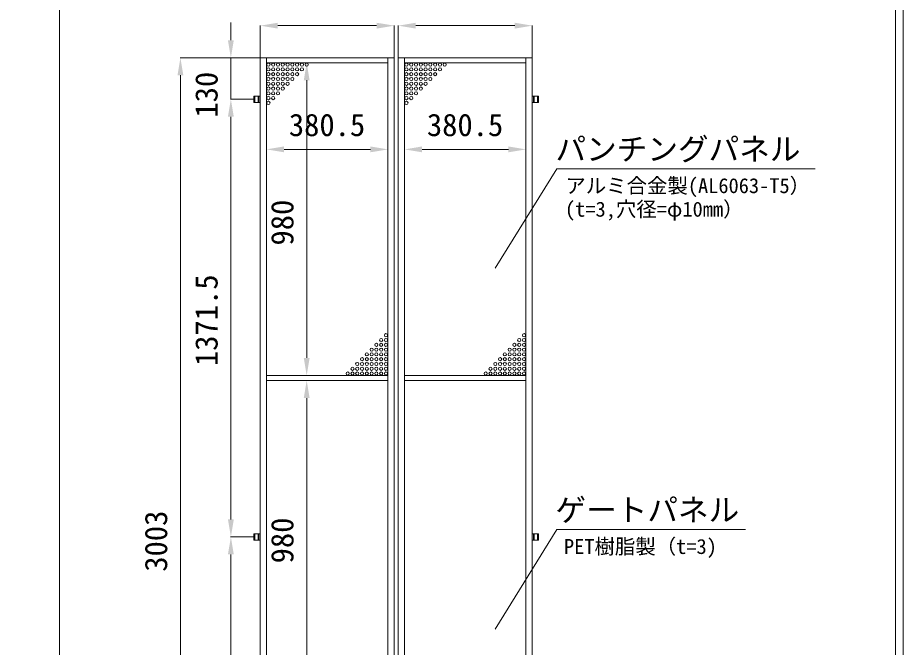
# Model space of a CAD drawing. Units: millimetres, scale not verified. Extents: x 35020 to 55145, y -14438 to 14438.
# Drawn here: x 52369 to 55145, y -8686 to -6714 of the extents above; entities that cross this region are included whole.
import ezdxf
from ezdxf.enums import TextEntityAlignment as Align

# ---------------------------------------------------------------- set-up
doc = ezdxf.new("R2010")
doc.units = ezdxf.units.MM
doc.header["$LTSCALE"] = 38
doc.linetypes.add('DASHED1', pattern=[1.8, 1.2, -0.6])
for name, color, linetype, lineweight in [('0-2_ACCG-3018', 7, 'Continuous', 18), ('0-A_図面枠', 7, 'Continuous', 18), ('0-B_寸法', 3, 'Continuous', 18), ('1-6_標準ﾊﾟﾈﾙ', 7, 'Continuous', 18), ('1-8_文字', 7, 'Continuous', 18)]:
    doc.layers.add(name, color=color, linetype=linetype, lineweight=lineweight)
doc.styles.add('ＭＳ ゴシック', font='')
doc.styles.get('ＭＳ ゴシック').set_extended_font_data('MS Gothic')

msp = doc.modelspace()

# ---------------------------------------------------------------- linework, layer by layer
at = {"layer": '0-2_ACCG-3018'}
for centre in [(53154.7, -6860.55), (53169.7, -6860.55), (53184.7, -6860.55), (53199.7, -6860.55), (53214.7, -6860.55), (53229.7, -6860.55), (53244.7, -6860.55), (53259.7, -6860.55), (53274.7, -6860.55), (53587.4, -6860.55), (53602.4, -6860.55), (53617.4, -6860.55), (53632.4, -6860.55), (53647.4, -6860.55), (53662.4, -6860.55), (53677.4, -6860.55), (53692.4, -6860.55), (53707.4, -6860.55), (53154.7, -6875.55), (53169.7, -6875.55), (53184.7, -6875.55), (53199.7, -6875.55), (53214.7, -6875.55), (53229.7, -6875.55), (53244.7, -6875.55), (53259.7, -6875.55), (53587.4, -6875.55), (53602.4, -6875.55), (53617.4, -6875.55), (53632.4, -6875.55), (53647.4, -6875.55), (53662.4, -6875.55), (53677.4, -6875.55), (53692.4, -6875.55), (53154.7, -6890.55), (53154.7, -6905.55), (53169.7, -6890.55), (53169.7, -6905.55), (53184.7, -6890.55), (53184.7, -6905.55), (53199.7, -6890.55), (53199.7, -6905.55), (53214.7, -6890.55), (53214.7, -6905.55), (53229.7, -6890.55), (53229.7, -6905.55), (53244.7, -6890.55), (53587.4, -6890.55), (53587.4, -6905.55), (53602.4, -6890.55), (53602.4, -6905.55), (53617.4, -6890.55), (53617.4, -6905.55), (53632.4, -6890.55), (53632.4, -6905.55), (53647.4, -6890.55), (53647.4, -6905.55), (53662.4, -6890.55), (53662.4, -6905.55), (53677.4, -6890.55), (53154.7, -6920.55), (53154.7, -6935.55), (53169.7, -6920.55), (53169.7, -6935.55), (53184.7, -6920.55), (53184.7, -6935.55), (53199.7, -6920.55), (53199.7, -6935.55), (53214.7, -6920.55), (53587.4, -6920.55), (53587.4, -6935.55), (53602.4, -6920.55), (53602.4, -6935.55), (53617.4, -6920.55), (53617.4, -6935.55), (53632.4, -6920.55), (53632.4, -6935.55), (53647.4, -6920.55), (53154.7, -6950.55), (53154.7, -6965.55), (53169.7, -6950.55), (53169.7, -6965.55), (53184.7, -6950.55), (53587.4, -6950.55), (53587.4, -6965.55), (53602.4, -6950.55), (53602.4, -6965.55), (53617.4, -6950.55), (53154.7, -6980.55), (53587.4, -6980.55), (53523.2, -7708.55), (53955.9, -7708.55), (53493.2, -7738.55), (53508.2, -7723.55), (53508.2, -7738.55), (53523.2, -7723.55), (53523.2, -7738.55), (53925.9, -7738.55), (53940.9, -7723.55), (53940.9, -7738.55), (53955.9, -7723.55), (53955.9, -7738.55), (53463.2, -7768.55), (53478.2, -7753.55), (53478.2, -7768.55), (53493.2, -7753.55), (53493.2, -7768.55), (53508.2, -7753.55), (53508.2, -7768.55), (53523.2, -7753.55), (53523.2, -7768.55), (53895.9, -7768.55), (53910.9, -7753.55), (53910.9, -7768.55), (53925.9, -7753.55), (53925.9, -7768.55), (53940.9, -7753.55), (53940.9, -7768.55), (53955.9, -7753.55), (53955.9, -7768.55), (53433.2, -7798.55), (53448.2, -7783.55), (53448.2, -7798.55), (53463.2, -7783.55), (53463.2, -7798.55), (53478.2, -7783.55), (53478.2, -7798.55), (53493.2, -7783.55), (53493.2, -7798.55), (53508.2, -7783.55), (53508.2, -7798.55), (53523.2, -7783.55), (53523.2, -7798.55), (53865.9, -7798.55), (53880.9, -7783.55), (53880.9, -7798.55), (53895.9, -7783.55), (53895.9, -7798.55), (53910.9, -7783.55), (53910.9, -7798.55), (53925.9, -7783.55), (53925.9, -7798.55), (53940.9, -7783.55), (53940.9, -7798.55), (53955.9, -7783.55), (53955.9, -7798.55), (53403.2, -7828.55), (53418.2, -7813.55), (53418.2, -7828.55), (53433.2, -7813.55), (53433.2, -7828.55), (53448.2, -7813.55), (53448.2, -7828.55), (53463.2, -7813.55), (53463.2, -7828.55), (53478.2, -7813.55), (53478.2, -7828.55), (53493.2, -7813.55), (53493.2, -7828.55), (53508.2, -7813.55), (53508.2, -7828.55), (53523.2, -7813.55), (53523.2, -7828.55), (53835.9, -7828.55), (53850.9, -7813.55), (53850.9, -7828.55), (53865.9, -7813.55), (53865.9, -7828.55), (53880.9, -7813.55), (53880.9, -7828.55), (53895.9, -7813.55), (53895.9, -7828.55), (53910.9, -7813.55), (53910.9, -7828.55), (53925.9, -7813.55), (53925.9, -7828.55), (53940.9, -7813.55), (53940.9, -7828.55), (53955.9, -7813.55), (53955.9, -7828.55)]:
    msp.add_circle(centre, 5, dxfattribs=at)
at = {"layer": '0-A_図面枠'}
for points in [[(35019.8, -562.5), (55144.8, -562.5), (55144.8, -14437.5), (35019.8, -14437.5)], [(52500, -6001.18), (55119.93, -6001.18), (55119.93, -10185.82), (52500, -10185.82)]]:
    msp.add_lwpolyline(points, close=True, dxfattribs=at)
at = {"layer": '0-B_寸法'}
for p, q in [((53037.03, -6784.05), (53037.03, -6729.05)), ((53128.95, -6838.05), (53128.95, -6737.5)), ((53183.95, -6738.5), (53493.95, -6738.5)), ((53548.95, -6838.05), (53548.95, -6737.5)), ((53561.65, -6838.05), (53561.65, -6737.5)), ((53616.65, -6738.5), (53926.65, -6738.5)), ((53981.65, -6838.05), (53981.65, -6737.5)), ((53127.95, -6839.05), (52877.9, -6839.05)), ((53127.95, -6839.05), (53036.03, -6839.05)), ((53037.03, -6839.05), (53037.03, -6969.05)), ((53148.7, -6855.55), (53148.7, -7127.18)), ((53149.7, -6854.55), (53275.7, -6854.55)), ((53529.2, -6855.55), (53529.2, -7127.18)), ((53581.4, -6855.55), (53581.4, -7127.18)), ((53961.9, -6855.55), (53961.9, -7127.18)), ((52878.9, -6894.05), (52878.9, -9787.05)), ((53274.7, -6909.55), (53274.7, -7779.55)), ((53107.95, -6969.05), (53036.03, -6969.05)), ((53107.95, -6969.05), (53036.03, -6969.05)), ((53037.03, -7024.05), (53037.03, -7079.05)), ((53037.03, -7024.05), (53037.03, -8285.55)), ((53203.7, -7126.18), (53474.2, -7126.18)), ((53636.4, -7126.18), (53906.9, -7126.18)), ((53149.7, -7834.55), (53275.7, -7834.55)), ((53149.7, -7850.55), (53275.7, -7850.55)), ((53274.7, -7905.55), (53274.7, -8775.55)), ((53107.95, -8340.55), (53036.03, -8340.55)), ((53107.95, -8340.55), (53036.03, -8340.55)), ((53037.03, -8395.55), (53037.03, -9657.05))]:
    msp.add_line(p, q, dxfattribs=at)
at = {"layer": '0-B_寸法', "color": 91}
for points in [[(53183.95, -6729.35), (53128.95, -6738.5), (53183.95, -6747.68)], [(53493.95, -6729.35), (53548.95, -6738.5), (53493.95, -6747.68)], [(53616.65, -6729.35), (53561.65, -6738.5), (53616.65, -6747.68)], [(53926.65, -6729.35), (53981.65, -6738.5), (53926.65, -6747.68)], [(53027.85, -6784.05), (53037.03, -6839.05), (53046.2, -6784.05)], [(52869.75, -6894.05), (52878.9, -6839.05), (52888.07, -6894.05)], [(53265.55, -6909.55), (53274.7, -6854.55), (53283.88, -6909.55)], [(53027.85, -7024.05), (53037.03, -6969.05), (53046.2, -7024.05)], [(53027.85, -7024.05), (53037.03, -6969.05), (53046.2, -7024.05)], [(53203.7, -7117), (53148.7, -7126.18), (53203.7, -7135.32)], [(53474.2, -7117), (53529.2, -7126.18), (53474.2, -7135.32)], [(53636.4, -7117), (53581.4, -7126.18), (53636.4, -7135.32)], [(53906.9, -7117), (53961.9, -7126.18), (53906.9, -7135.32)], [(53265.55, -7779.55), (53274.7, -7834.55), (53283.88, -7779.55)], [(53265.55, -7905.55), (53274.7, -7850.55), (53283.88, -7905.55)], [(53027.85, -8285.55), (53037.03, -8340.55), (53046.2, -8285.55)], [(53027.85, -8395.55), (53037.03, -8340.55), (53046.2, -8395.55)]]:
    msp.add_solid(points, dxfattribs=at)
at = {"layer": '1-6_標準ﾊﾟﾈﾙ', "linetype": 'DASHED1'}
for p, q in [((53111.95, -6959.05), (53111.95, -6979.05)), ((53122.95, -6959.05), (53122.95, -6979.05)), ((53987.65, -6959.05), (53987.65, -6979.05)), ((53998.65, -6959.05), (53998.65, -6979.05)), ((53111.95, -8330.55), (53111.95, -8350.55)), ((53122.95, -8330.55), (53122.95, -8350.55)), ((53987.65, -8330.55), (53987.65, -8350.55)), ((53998.65, -8330.55), (53998.65, -8350.55))]:
    msp.add_line(p, q, dxfattribs=at)
at = {"layer": '1-6_標準ﾊﾟﾈﾙ'}
for p, q in [((53125.17, -6959.05), (53125.17, -6979.05)), ((53985.45, -6959.05), (53985.45, -6979.05)), ((53125.17, -8330.55), (53125.17, -8350.55)), ((53985.45, -8330.55), (53985.45, -8350.55))]:
    msp.add_line(p, q, dxfattribs=at)
for points in [[(53128.95, -6839.05), (53148.7, -6839.05), (53148.7, -9842.05), (53128.95, -9842.05)], [(53529.2, -6839.05), (53148.7, -6839.05), (53148.7, -6854.55), (53529.2, -6854.55)], [(53548.95, -6839.05), (53529.2, -6839.05), (53529.2, -9842.05), (53548.95, -9842.05)], [(53561.65, -6839.05), (53581.4, -6839.05), (53581.4, -9842.05), (53561.65, -9842.05)], [(53581.4, -6839.05), (53961.9, -6839.05), (53961.9, -6854.55), (53581.4, -6854.55)], [(53981.65, -6839.05), (53961.9, -6839.05), (53961.9, -9842.05), (53981.65, -9842.05)], [(53529.2, -7834.55), (53148.7, -7834.55), (53148.7, -7850.55), (53529.2, -7850.55)], [(53581.4, -7834.55), (53961.9, -7834.55), (53961.9, -7850.55), (53581.4, -7850.55)]]:
    msp.add_lwpolyline(points, close=True, dxfattribs=at)
for points in [[(53128.95, -6979.05), (53108.95, -6979.05), (53108.95, -6959.05), (53128.95, -6959.05)], [(53981.65, -6979.05), (54001.65, -6979.05), (54001.65, -6959.05), (53981.65, -6959.05)], [(53128.95, -8350.55), (53108.95, -8350.55), (53108.95, -8330.55), (53128.95, -8330.55)], [(53981.65, -8350.55), (54001.65, -8350.55), (54001.65, -8330.55), (53981.65, -8330.55)]]:
    msp.add_lwpolyline(points, dxfattribs=at)
at = {"layer": '1-8_文字'}
for p, q in [((53865.35, -7498.57), (54058.68, -7187)), ((54058.68, -7187), (54059.03, -7187)), ((54059.03, -7187), (54868.85, -7187)), ((53865, -8629.17), (54058.3, -8317.57)), ((54058.3, -8317.57), (54058.68, -8317.57)), ((54058.68, -8317.57), (54649.88, -8317.57))]:
    msp.add_line(p, q, dxfattribs=at)

# ---------------------------------------------------------------- texts
at = {"layer": '0-B_寸法', "style": 'ＭＳ ゴシック'}
for s, p in [('130', (53016.62, -7026.65)), ('980', (53254.3, -7427.43)), ('1371.5', (53016.62, -7805.23)), ('3003', (52858.5, -8449.62)), ('980', (53254.3, -8423.42))]:
    msp.add_text(s, height=70.38, rotation=90, dxfattribs=at).set_placement(p, align=Align.BOTTOM_LEFT)
for p in [(53218.8, -7105.78), (53651.5, -7105.78)]:
    msp.add_text('380.5', height=70.38, dxfattribs=at).set_placement(p, align=Align.BOTTOM_LEFT)
at = {"layer": '1-8_文字', "style": 'ＭＳ ゴシック'}
for s, height, p in [('パンチングパネル', 70.38, (54054.5, -7181.6)), ('アルミ合金製(AL6063-T5）', 46.92, (54085.45, -7277.4)), ('(t=3,穴径=φ10mm）', 46.92, (54084.35, -7351.07)), ('ゲートパネル', 70.38, (54054.55, -8312.17)), ('PET樹脂製（t=3)', 46.92, (54081.1, -8407.98))]:
    msp.add_text(s, height=height, dxfattribs=at).set_placement(p, align=Align.BOTTOM_LEFT)

doc.saveas('drawing.dxf')
